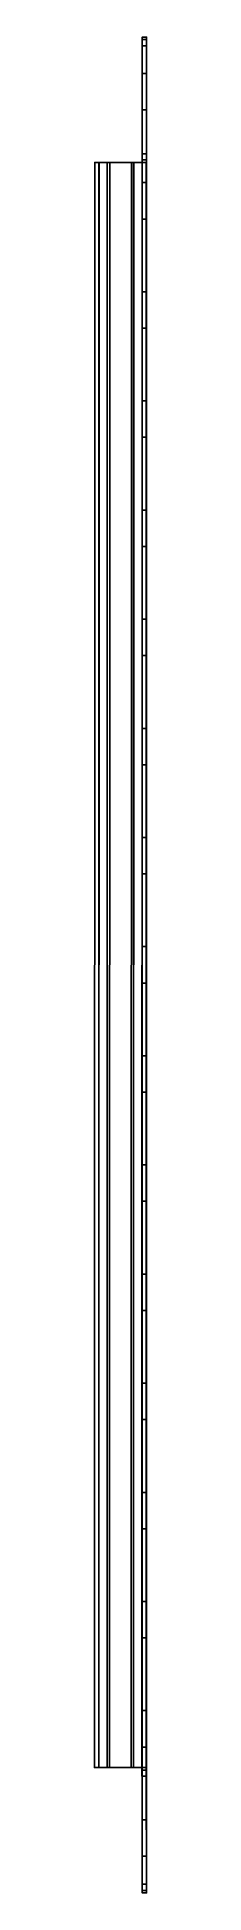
# Model space of a CAD drawing. Extents: x -12 to 0, y -429 to 0.
import ezdxf

# ---------------------------------------------------------------- set-up
doc = ezdxf.new("R2010")
doc.units = 0
doc.layers.get('0').update_dxf_attribs({"color": 1, "linetype": 'CONTINUOUS'})

# ---------------------------------------------------------------- blocks, each defined once
blk = doc.blocks.new('QUAD')
at = {"linetype": 'CONTINUOUS'}
for p, q in [((-1, -8.42), (-1, -16.84)), ((-1, -8.42), (-1, -8.42, 8.42)), ((-1, -8.42, 8.42), (-1, -16.84, 8.42)), ((-1, -16.84), (-1, -16.84, 8.42)), ((-1, -33.68), (-1, -42.1)), ((-1, -33.68), (-1, -33.68, 8.42)), ((-1, -33.68, 8.42), (-1, -42.1, 8.42)), ((-1, -42.1), (-1, -42.1, 8.42)), ((-1, -58.94), (-1, -67.36)), ((-1, -58.94), (-1, -58.94, 8.42)), ((-1, -58.94, 8.42), (-1, -67.36, 8.42)), ((-1, -67.36), (-1, -67.36, 8.42)), ((-1, -84.2), (-1, -92.62)), ((-1, -84.2), (-1, -84.2, 8.42)), ((-1, -84.2, 8.42), (-1, -92.62, 8.42)), ((-1, -92.62), (-1, -92.62, 8.42)), ((-1, -109.46), (-1, -117.88)), ((-1, -109.46), (-1, -109.46, 8.42)), ((-1, -109.46, 8.42), (-1, -117.88, 8.42)), ((-1, -117.88), (-1, -117.88, 8.42)), ((-1, -134.72), (-1, -143.14)), ((-1, -134.72), (-1, -134.72, 8.42)), ((-1, -134.72, 8.42), (-1, -143.14, 8.42)), ((-1, -143.14), (-1, -143.14, 8.42)), ((-1, -159.98), (-1, -168.4)), ((-1, -159.98), (-1, -159.98, 8.42)), ((-1, -159.98, 8.42), (-1, -168.4, 8.42)), ((-1, -168.4), (-1, -168.4, 8.42)), ((-1, -185.24), (-1, -193.66)), ((-1, -185.24), (-1, -185.24, 8.42)), ((-1, -185.24, 8.42), (-1, -193.66, 8.42)), ((-1, -193.66), (-1, -193.66, 8.42)), ((-1, -210.5), (-1, -218.92)), ((-1, -210.5), (-1, -210.5, 8.42)), ((-1, -210.5, 8.42), (-1, -218.92, 8.42)), ((-1, -218.92), (-1, -218.92, 8.42)), ((-1, -235.76), (-1, -244.18)), ((-1, -235.76), (-1, -235.76, 8.42)), ((-1, -235.76, 8.42), (-1, -244.18, 8.42)), ((-1, -244.18), (-1, -244.18, 8.42)), ((-1, -261.02), (-1, -269.44)), ((-1, -261.02), (-1, -261.02, 8.42)), ((-1, -261.02, 8.42), (-1, -269.44, 8.42)), ((-1, -269.44), (-1, -269.44, 8.42)), ((-1, -286.28), (-1, -286.28, 8.42)), ((-1, -286.28), (-1, -294.7)), ((-1, -286.28, 8.42), (-1, -294.7, 8.42)), ((-1, -294.7), (-1, -294.7, 8.42)), ((-1, -311.54), (-1, -319.96)), ((-1, -311.54), (-1, -311.54, 8.42)), ((-1, -311.54, 8.42), (-1, -319.96, 8.42)), ((-1, -319.96), (-1, -319.96, 8.42)), ((-1, -336.8), (-1, -336.8, 8.42)), ((-1, -336.8), (-1, -345.22)), ((-1, -336.8, 8.42), (-1, -345.22, 8.42)), ((-1, -345.22), (-1, -345.22, 8.42)), ((-1, -362.06), (-1, -362.06, 8.42)), ((-1, -362.06), (-1, -370.48)), ((-1, -362.06, 8.42), (-1, -370.48, 8.42)), ((-1, -370.48), (-1, -370.48, 8.42)), ((-1, -387.32), (-1, -387.32, 8.42)), ((-1, -387.32), (-1, -395.74)), ((-1, -387.32, 8.42), (-1, -395.74, 8.42)), ((-1, -395.74), (-1, -395.74, 8.42)), ((-1, -412.58), (-1, -412.58, 8.42)), ((-1, -412.58), (-1, -421)), ((-1, -412.58, 8.42), (-1, -421, 8.42)), ((-1, -421), (-1, -421, 8.42))]:
    blk.add_line(p, q, dxfattribs=at)
blk = doc.blocks.new('LIN')
at = {"linetype": 'CONTINUOUS'}
for p, q in [((-1, 0), (-1, -8.42)), ((-1, -16.84), (-1, -33.68)), ((-1, -42.1), (-1, -58.94)), ((-1, -67.36), (-1, -84.2)), ((-1, -92.62), (-1, -109.46)), ((-1, -117.88), (-1, -134.72)), ((-1, -143.14), (-1, -159.98)), ((-1, -168.4), (-1, -185.24)), ((-1, -193.66), (-1, -210.5)), ((-1, -218.92), (-1, -235.76)), ((-1, -244.18), (-1, -261.02)), ((-1, -269.44), (-1, -286.28)), ((-1, -294.7), (-1, -311.54)), ((-1, -319.96), (-1, -336.8)), ((-1, -345.22), (-1, -362.06)), ((-1, -370.48), (-1, -387.32)), ((-1, -395.74), (-1, -412.58)), ((-1, -421), (-1, -429.5))]:
    blk.add_line(p, q, dxfattribs=at)
blk.add_blockref('QUAD', (0, 0), dxfattribs=at)
blk = doc.blocks.new('FACEEES')
at = {"linetype": 'CONTINUOUS'}
for points in [[(-1, -8.42, 50.52), (-1, 0, 50.52), (-1, 0, 82), (-1, -8.42, 82)], [(-1, -421, 82), (-1, -421, 58.94), (-1, -8.42, 58.94), (-1, -8.42, 82)], [(-1, -33.68, 50.52), (-1, -16.84, 50.52), (-1, -16.84, 58.94), (-1, -33.68, 58.94)], [(-1, -58.94, 50.52), (-1, -42.1, 50.52), (-1, -42.1, 58.94), (-1, -58.94, 58.94)], [(-1, -84.2, 50.52), (-1, -67.36, 50.52), (-1, -67.36, 58.94), (-1, -84.2, 58.94)], [(-1, -109.46, 50.52), (-1, -92.62, 50.52), (-1, -92.62, 58.94), (-1, -109.46, 58.94)], [(-1, -134.72, 50.52), (-1, -117.88, 50.52), (-1, -117.88, 58.94), (-1, -134.72, 58.94)], [(-1, -159.98, 50.52), (-1, -143.14, 50.52), (-1, -143.14, 58.94), (-1, -159.98, 58.94)], [(-1, -185.24, 50.52), (-1, -168.4, 50.52), (-1, -168.4, 58.94), (-1, -185.24, 58.94)], [(-1, -210.5, 50.52), (-1, -193.66, 50.52), (-1, -193.66, 58.94), (-1, -210.5, 58.94)], [(-1, -235.76, 50.52), (-1, -218.92, 50.52), (-1, -218.92, 58.94), (-1, -235.76, 58.94)], [(-1, -261.02, 50.52), (-1, -244.18, 50.52), (-1, -244.18, 58.94), (-1, -261.02, 58.94)], [(-1, -286.28, 50.52), (-1, -269.44, 50.52), (-1, -269.44, 58.94), (-1, -286.28, 58.94)], [(-1, -311.54, 50.52), (-1, -294.7, 50.52), (-1, -294.7, 58.94), (-1, -311.54, 58.94)], [(-1, -336.8, 50.52), (-1, -319.96, 50.52), (-1, -319.96, 58.94), (-1, -336.8, 58.94)], [(-1, -362.06, 50.52), (-1, -345.22, 50.52), (-1, -345.22, 58.94), (-1, -362.06, 58.94)], [(-1, -387.32, 50.52), (-1, -370.48, 50.52), (-1, -370.48, 58.94), (-1, -387.32, 58.94)], [(-1, -412.58, 50.52), (-1, -395.74, 50.52), (-1, -395.74, 58.94), (-1, -412.58, 58.94)], [(-1, -429.5, 50.52), (-1, -421, 50.52), (-1, -421, 82), (-1, -429.5, 82)]]:
    blk.add_3dface(points, dxfattribs=at)
blk = doc.blocks.new('BLOOOC')
at = {"linetype": 'CONTINUOUS'}
for points in [[(-1, -8.42, 25.26), (0, -8.42, 25.26), (0, -16.84, 25.26), (-1, -16.84, 25.26)], [(0, -8.42, 33.68), (-1, -8.42, 33.68), (-1, -16.84, 33.68), (0, -16.84, 33.68)], [(0, -8.42, 25.26), (-1, -8.42, 25.26), (-1, -8.42, 33.68), (0, -8.42, 33.68)], [(-1, -16.84, 25.26), (0, -16.84, 25.26), (0, -16.84, 33.68), (-1, -16.84, 33.68)]]:
    blk.add_3dface(points, dxfattribs=at)

msp = doc.modelspace()

# ---------------------------------------------------------------- linework, layer by layer
at = {"linetype": 'CONTINUOUS'}
for p, q in [((-1, 0), (0, 0)), ((-1, 0), (-1, 0, 68.76)), ((-1, -429.5, 82), (-1, 0, 82)), ((-1, 0, 82), (0, 0, 82)), ((-1, 0), (-1, 0, 82)), ((-1, 0, 82), (-1, 0, 82)), ((-1, 0), (-1, -429.5)), ((-1, 0, 82), (-1, -429.5, 82)), ((0, 0, 82), (0, -429.5, 82)), ((0, 0), (0, 0, 82)), ((0, -429.5), (0, 0)), ((0, -359, 82), (0, 0, 82)), ((-1, -0.59, 83.41), (-1, -428.91, 83.41)), ((-1, -427.5, 84), (-1, -2, 84)), ((0, -428.91, 83.41), (0, -0.59, 83.41)), ((0, -2, 84), (0, -427.5, 84)), ((0, -2, 84), (0, -27, 84)), ((-1, -8.42, 33.68), (0, -8.42, 33.68)), ((-1, -8.42, 25.26), (0, -8.42, 25.26)), ((-1, -8.42, 58.94), (0, -8.42, 58.94)), ((-1, -8.42, 50.52), (0, -8.42, 50.52)), ((-1, -8.42, 58.94), (-1, -8.42, 82)), ((-1, -16.84, 33.68), (0, -16.84, 33.68)), ((-1, -16.84, 25.26), (0, -16.84, 25.26)), ((-1, -16.84, 58.94), (0, -16.84, 58.94)), ((-1, -16.84, 50.52), (0, -16.84, 50.52)), ((-12.06, -400.5, 92.89), (-12, -29, 92.89)), ((-12.06, -400.5, 88.29), (-12, -29, 88.29)), ((-12, -29, 92.89), (-11, -29, 92.62)), ((-12, -29, 92.89), (-9.08, -29, 97.95)), ((-12, -29, 88.29), (-11, -29, 88.29)), ((-12, -29, 88.29), (-12, -29, 92.89)), ((-11, -29, 92.62), (-11.06, -400.5, 92.62)), ((-11, -29, 88.29), (-11.06, -400.5, 88.29)), ((-8.5, -29, 96.95), (-11, -29, 92.62)), ((-11, -29, 88.29), (-11, -29, 92.62)), ((-9.08, -29, 97.95), (-9.14, -400.5, 97.95)), ((-2.92, -29, 97.95), (-9.08, -29, 97.95)), ((-9.08, -29, 97.95), (-8.5, -29, 96.95)), ((-3.5, -29, 96.95), (-8.5, -29, 96.95)), ((-2.92, -29, 97.95), (-3.5, -29, 96.95)), ((-3.5, -29, 96.95), (-1, -29, 92.62)), ((-2.98, -29, 97.95), (-2.98, -400.5, 97.95)), ((0, -29, 92.89), (-2.92, -29, 97.95)), ((-1, -28.41, 84.59), (-1.06, -401.09, 84.59)), ((-1, -29, 86), (-1.06, -400.5, 86)), ((-1, -29, 92.62), (-1.06, -400.5, 92.62)), ((-1, -28.41, 84.59), (-1, -27, 84)), ((0, -27, 84), (-1, -27, 84)), ((-1, -29, 86), (-1, -28.41, 84.59)), ((0, -28.41, 84.59), (-1, -28.41, 84.59)), ((-1, -29, 86), (-1, -29, 92.62)), ((-1, -29, 86), (0, -29, 86)), ((-1, -29, 92.62), (0, -29, 92.89)), ((0, -27, 84), (-0.06, -401.09, 84.59)), ((-0.06, -29, 86), (-0.06, -400.5, 86)), ((0, -29, 92.89), (-0.06, -400.5, 92.89)), ((0, -28.41, 84.59), (0, -27, 84)), ((0, -29, 86), (0, -28.41, 84.59)), ((0, -29, 86), (0, -29, 92.89)), ((-1, -33.68, 33.68), (0, -33.68, 33.68)), ((-1, -33.68, 25.26), (0, -33.68, 25.26)), ((-1, -33.68, 58.94), (0, -33.68, 58.94)), ((-1, -33.68, 50.52), (0, -33.68, 50.52)), ((-1, -42.1, 33.68), (0, -42.1, 33.68)), ((-1, -42.1, 25.26), (0, -42.1, 25.26)), ((-1, -42.1, 58.94), (0, -42.1, 58.94)), ((-1, -42.1, 50.52), (0, -42.1, 50.52)), ((-1, -58.94, 33.68), (0, -58.94, 33.68)), ((-1, -58.94, 25.26), (0, -58.94, 25.26)), ((-1, -58.94, 58.94), (0, -58.94, 58.94)), ((-1, -58.94, 50.52), (0, -58.94, 50.52)), ((-1, -67.36, 33.68), (0, -67.36, 33.68)), ((-1, -67.36, 25.26), (0, -67.36, 25.26)), ((-1, -67.36, 58.94), (0, -67.36, 58.94)), ((-1, -67.36, 50.52), (0, -67.36, 50.52)), ((-1, -84.2, 33.68), (0, -84.2, 33.68)), ((-1, -84.2, 25.26), (0, -84.2, 25.26)), ((-1, -84.2, 58.94), (0, -84.2, 58.94)), ((-1, -84.2, 50.52), (0, -84.2, 50.52)), ((-1, -92.62, 33.68), (0, -92.62, 33.68)), ((-1, -92.62, 25.26), (0, -92.62, 25.26)), ((-1, -92.62, 58.94), (0, -92.62, 58.94)), ((-1, -92.62, 50.52), (0, -92.62, 50.52)), ((-1, -109.46, 33.68), (0, -109.46, 33.68)), ((-1, -109.46, 25.26), (0, -109.46, 25.26)), ((-1, -109.46, 58.94), (0, -109.46, 58.94)), ((-1, -109.46, 50.52), (0, -109.46, 50.52)), ((-1, -117.88, 33.68), (0, -117.88, 33.68)), ((-1, -117.88, 25.26), (0, -117.88, 25.26)), ((-1, -117.88, 58.94), (0, -117.88, 58.94)), ((-1, -117.88, 50.52), (0, -117.88, 50.52)), ((-1, -134.72, 33.68), (0, -134.72, 33.68)), ((-1, -134.72, 25.26), (0, -134.72, 25.26)), ((-1, -134.72, 58.94), (0, -134.72, 58.94)), ((-1, -134.72, 50.52), (0, -134.72, 50.52)), ((-1, -143.14, 33.68), (0, -143.14, 33.68)), ((-1, -143.14, 25.26), (0, -143.14, 25.26)), ((-1, -143.14, 58.94), (0, -143.14, 58.94)), ((-1, -143.14, 50.52), (0, -143.14, 50.52)), ((-1, -159.98, 33.68), (0, -159.98, 33.68)), ((-1, -159.98, 25.26), (0, -159.98, 25.26)), ((-1, -159.98, 58.94), (0, -159.98, 58.94)), ((-1, -159.98, 50.52), (0, -159.98, 50.52)), ((-1, -168.4, 33.68), (0, -168.4, 33.68)), ((-1, -168.4, 25.26), (0, -168.4, 25.26)), ((-1, -168.4, 58.94), (0, -168.4, 58.94)), ((-1, -168.4, 50.52), (0, -168.4, 50.52)), ((-1, -185.24, 33.68), (0, -185.24, 33.68)), ((-1, -185.24, 25.26), (0, -185.24, 25.26)), ((-1, -185.24, 58.94), (0, -185.24, 58.94)), ((-1, -185.24, 50.52), (0, -185.24, 50.52)), ((-1, -193.66, 33.68), (0, -193.66, 33.68)), ((-1, -193.66, 25.26), (0, -193.66, 25.26)), ((-1, -193.66, 58.94), (0, -193.66, 58.94)), ((-1, -193.66, 50.52), (0, -193.66, 50.52)), ((-1, -210.5, 33.68), (0, -210.5, 33.68)), ((-1, -210.5, 25.26), (0, -210.5, 25.26)), ((-1, -210.5, 58.94), (0, -210.5, 58.94)), ((-1, -210.5, 50.52), (0, -210.5, 50.52)), ((-1, -218.92, 33.68), (0, -218.92, 33.68)), ((-1, -218.92, 25.26), (0, -218.92, 25.26)), ((-1, -218.92, 58.94), (0, -218.92, 58.94)), ((-1, -218.92, 50.52), (0, -218.92, 50.52)), ((-1, -235.76, 33.68), (0, -235.76, 33.68)), ((-1, -235.76, 25.26), (0, -235.76, 25.26)), ((-1, -235.76, 58.94), (0, -235.76, 58.94)), ((-1, -235.76, 50.52), (0, -235.76, 50.52)), ((-1, -244.18, 33.68), (0, -244.18, 33.68)), ((-1, -244.18, 25.26), (0, -244.18, 25.26)), ((-1, -244.18, 58.94), (0, -244.18, 58.94)), ((-1, -244.18, 50.52), (0, -244.18, 50.52)), ((-1, -261.02, 33.68), (0, -261.02, 33.68)), ((-1, -261.02, 25.26), (0, -261.02, 25.26)), ((-1, -261.02, 58.94), (0, -261.02, 58.94)), ((-1, -261.02, 50.52), (0, -261.02, 50.52)), ((-1, -269.44, 33.68), (0, -269.44, 33.68)), ((-1, -269.44, 25.26), (0, -269.44, 25.26)), ((-1, -269.44, 58.94), (0, -269.44, 58.94)), ((-1, -269.44, 50.52), (0, -269.44, 50.52)), ((-1, -286.28, 33.68), (0, -286.28, 33.68)), ((-1, -286.28, 25.26), (0, -286.28, 25.26)), ((-1, -286.28, 58.94), (0, -286.28, 58.94)), ((-1, -286.28, 50.52), (0, -286.28, 50.52)), ((-1, -294.7, 33.68), (0, -294.7, 33.68)), ((-1, -294.7, 25.26), (0, -294.7, 25.26)), ((-1, -294.7, 58.94), (0, -294.7, 58.94)), ((-1, -294.7, 50.52), (0, -294.7, 50.52)), ((-1, -311.54, 33.68), (0, -311.54, 33.68)), ((-1, -311.54, 25.26), (0, -311.54, 25.26)), ((-1, -311.54, 58.94), (0, -311.54, 58.94)), ((-1, -311.54, 50.52), (0, -311.54, 50.52)), ((-1, -319.96, 33.68), (0, -319.96, 33.68)), ((-1, -319.96, 25.26), (0, -319.96, 25.26)), ((-1, -319.96, 58.94), (0, -319.96, 58.94)), ((-1, -319.96, 50.52), (0, -319.96, 50.52)), ((-1, -336.8, 33.68), (0, -336.8, 33.68)), ((-1, -336.8, 25.26), (0, -336.8, 25.26)), ((-1, -336.8, 58.94), (0, -336.8, 58.94)), ((-1, -336.8, 50.52), (0, -336.8, 50.52)), ((-1, -345.22, 33.68), (0, -345.22, 33.68)), ((-1, -345.22, 25.26), (0, -345.22, 25.26)), ((-1, -345.22, 58.94), (0, -345.22, 58.94)), ((-1, -345.22, 50.52), (0, -345.22, 50.52)), ((-1, -362.06, 33.68), (0, -362.06, 33.68)), ((-1, -362.06, 25.26), (0, -362.06, 25.26)), ((-1, -362.06, 58.94), (0, -362.06, 58.94)), ((-1, -362.06, 50.52), (0, -362.06, 50.52)), ((-1, -370.48, 33.68), (0, -370.48, 33.68)), ((-1, -370.48, 25.26), (0, -370.48, 25.26)), ((-1, -370.48, 58.94), (0, -370.48, 58.94)), ((-1, -370.48, 50.52), (0, -370.48, 50.52)), ((-1, -387.32, 33.68), (0, -387.32, 33.68)), ((-1, -387.32, 25.26), (0, -387.32, 25.26)), ((-1, -387.32, 58.94), (0, -387.32, 58.94)), ((-1, -387.32, 50.52), (0, -387.32, 50.52)), ((-1, -395.74, 33.68), (0, -395.74, 33.68)), ((-1, -395.74, 25.26), (0, -395.74, 25.26)), ((-1, -395.74, 58.94), (0, -395.74, 58.94)), ((-1, -395.74, 50.52), (0, -395.74, 50.52)), ((-9.14, -400.5, 97.95), (-12.06, -400.5, 92.89)), ((-11.06, -400.5, 92.62), (-12.06, -400.5, 92.89)), ((-12.06, -400.5, 92.89), (-12.06, -400.5, 88.29)), ((-11.06, -400.5, 88.29), (-12.06, -400.5, 88.29)), ((-8.56, -400.5, 96.95), (-11.06, -400.5, 92.62)), ((-11.06, -400.5, 92.62), (-11.06, -400.5, 88.29)), ((-2.98, -400.5, 97.95), (-9.14, -400.5, 97.95)), ((-9.14, -400.5, 97.95), (-8.56, -400.5, 96.95)), ((-8.56, -400.5, 96.95), (-3.56, -400.5, 96.95)), ((-1.06, -400.5, 92.62), (-3.56, -400.5, 96.95)), ((-3.56, -400.5, 96.95), (-2.98, -400.5, 97.95)), ((-0.06, -400.5, 92.89), (-2.98, -400.5, 97.95)), ((-1.06, -401.09, 84.59), (-1.06, -400.5, 86)), ((-1.06, -400.5, 86), (-0.06, -400.5, 86)), ((-1.06, -400.5, 86), (-1.06, -400.5, 92.62)), ((-1.06, -400.5, 92.62), (-0.06, -400.5, 92.89)), ((-1.06, -401.09, 84.59), (-0.06, -401.09, 84.59)), ((-1.06, -401.09, 84.59), (-1.06, -402.5, 84)), ((-1.06, -402.5, 84), (-0.06, -402.5, 84)), ((-0.06, -400.5, 86), (-0.06, -401.09, 84.59)), ((-0.06, -400.5, 86), (-0.06, -400.5, 92.89)), ((-0.06, -401.09, 84.59), (-0.06, -402.5, 84)), ((0, -427.5, 84), (-0.06, -402.5, 84)), ((-1, -412.58, 33.68), (0, -412.58, 33.68)), ((-1, -412.58, 25.26), (0, -412.58, 25.26)), ((-1, -412.58, 58.94), (0, -412.58, 58.94)), ((-1, -412.58, 50.52), (0, -412.58, 50.52)), ((-1, -421, 33.68), (0, -421, 33.68)), ((-1, -421, 25.26), (0, -421, 25.26)), ((-1, -421, 58.94), (0, -421, 58.94)), ((-1, -421, 50.52), (0, -421, 50.52)), ((-1, -421, 58.94), (-1, -421, 82)), ((-1, -428.91, 83.41), (-1, -427.5, 84)), ((-1, -427.5, 84), (0, -427.5, 84)), ((-1, -429.5, 82), (-1, -428.91, 83.41)), ((-1, -428.91, 83.41), (0, -428.91, 83.41)), ((-1, -429.5), (0, -429.5)), ((0, -429.5, 82), (-1, -429.5, 82)), ((-1, -429.5), (-1, -429.5, 82)), ((0, -427.5, 84), (0, -428.91, 83.41)), ((0, -428.91, 83.41), (0, -429.5, 82)), ((0, -429.5), (0, -429.5, 82))]:
    msp.add_line(p, q, dxfattribs=at)
for points in [[(-1, 0, 82), (0, 0, 82), (0, -0.59, 83.41), (-1, -0.59, 83.41)], [(-1, 0), (-1, 0, 25.26), (-1, -429.5, 25.26), (-1, -429.5)], [(0, 0), (0, 0, 25.26), (-1, 0, 25.26), (-1, 0)], [(0, 0), (-1, 0), (-1, -429.5), (0, -429.5)], [(0, -429.5, 25.26), (-1, -429.5, 25.26), (-1, 0, 25.26), (0, 0, 25.26)], [(-1, -8.42, 25.26), (-1, -8.42, 50.52), (-1, 0, 50.52), (-1, 0, 25.26)], [(-1, 0, 25.26), (0, 0, 25.26), (0, 0, 82), (-1, 0, 82)], [(-1, -429.5, 82), (-1, -428.91, 83.41), (-1, -0.59, 83.41), (-1, 0, 82)], [(0, -429.5), (0, -429.5, 25.26), (0, 0, 25.26), (0, 0)], [(0, -8.42, 25.26), (0, -8.42, 50.52), (0, 0, 50.52), (0, 0, 25.26)], [(0, -8.42, 50.52), (0, 0, 50.52), (0, 0, 82), (0, -8.42, 82)], [(0, -429.5, 82), (0, -428.91, 83.41), (0, -0.59, 83.41), (0, 0, 82)], [(-1, -0.59, 83.41), (0, -0.59, 83.41), (0, -2, 84), (-1, -2, 84)], [(-1, -428.91, 83.41), (-1, -427.5, 84), (-1, -2, 84), (-1, -0.59, 83.41)], [(-1, -2, 84), (0, -2, 84), (0, -427.5, 84), (-1, -427.5, 84)], [(0, -428.91, 83.41), (0, -427.5, 84), (0, -2, 84), (0, -0.59, 83.41)], [(-1, -8.42, 33.68), (-1, -16.84, 33.68), (-1, -16.84, 50.52), (-1, -8.42, 50.52)], [(-1, -8.42, 25.26), (0, -8.42, 25.26), (0, -16.84, 25.26), (-1, -16.84, 25.26)], [(0, -8.42, 33.68), (0, -16.84, 33.68), (0, -16.84, 50.52), (0, -8.42, 50.52)], [(0, -421, 82), (0, -421, 58.94), (0, -8.42, 58.94), (0, -8.42, 82)], [(-1, -33.68, 25.26), (-1, -33.68, 50.52), (-1, -16.84, 50.52), (-1, -16.84, 25.26)], [(0, -33.68, 25.26), (0, -33.68, 50.52), (0, -16.84, 50.52), (0, -16.84, 25.26)], [(0, -33.68, 50.52), (0, -16.84, 50.52), (0, -16.84, 58.94), (0, -33.68, 58.94)], [(-12, -29, 92.89), (-9.08, -29, 97.95), (-9.14, -400.5, 97.95), (-12.06, -400.5, 92.89)], [(-12, -29, 88.29), (-12, -29, 92.89), (-12.06, -400.5, 92.89), (-12.06, -400.5, 88.29)], [(-12.06, -400.5, 88.29), (-11.06, -400.5, 88.29), (-11.06, -29, 88.29), (-12, -29, 88.29)], [(-11, -29, 92.62), (-8.5, -29, 96.95), (-9.08, -29, 97.95), (-12, -29, 92.89)], [(-11, -29, 88.29), (-11, -29, 92.62), (-12, -29, 92.89), (-12, -29, 88.29)], [(-11, -29, 88.29), (-11.06, -400.5, 88.29), (-11.06, -400.5, 92.62), (-11, -29, 92.62)], [(-11, -29, 92.62), (-11.06, -400.5, 92.62), (-8.56, -400.5, 96.95), (-8.5, -29, 96.95)], [(-2.92, -29, 97.95), (-2.98, -400.5, 97.95), (-9.14, -400.5, 97.95), (-9.08, -29, 97.95)], [(-8.5, -29, 96.95), (-8.56, -400.5, 96.95), (-9.14, -400.5, 97.95), (-9.08, -29, 97.95)], [(-3.5, -29, 96.95), (-2.92, -29, 97.95), (-9.08, -29, 97.95), (-8.5, -29, 96.95)], [(-1.06, -400.5, 92.62), (-1, -29, 92.62), (-3.5, -29, 96.95), (-3.56, -400.5, 96.95)], [(-1, -29, 92.62), (0, -29, 92.89), (-2.92, -29, 97.95), (-3.5, -29, 96.95)], [(-0.06, -400.5, 92.89), (-2.98, -400.5, 97.95), (-2.92, -29, 97.95), (0, -29, 92.89)], [(-1, -27, 84), (-1, -28.41, 84.59), (-1.06, -401.09, 84.59), (-1.06, -402.5, 84)], [(-1, -28.41, 84.59), (-1, -29, 86), (-1.06, -400.5, 86), (-1.06, -401.09, 84.59)], [(-1, -29, 86), (-0.06, -29, 86), (-0.06, -400.5, 86), (-1.06, -400.5, 86)], [(-1, -29, 86), (-1, -29, 92.62), (-1.06, -400.5, 92.62), (-1.06, -400.5, 86)], [(-1, -29, 92.62), (0, -29, 92.89), (-0.06, -400.5, 92.89), (-1.06, -400.5, 92.62)], [(-1, -27, 84), (0, -27, 84), (0, -28.41, 84.59), (-1, -28.41, 84.59)], [(-1, -28.41, 84.59), (0, -28.41, 84.59), (0, -29, 86), (-1, -29, 86)], [(-1, -29, 86), (0, -29, 86), (0, -29, 92.89), (-1, -29, 92.62)], [(0, -27, 84), (0, -28.41, 84.59), (-0.06, -401.09, 84.59), (-0.06, -402.5, 84)], [(0, -28.41, 84.59), (0, -29, 86), (-0.06, -400.5, 86), (-0.06, -401.09, 84.59)], [(0, -29, 86), (-0.06, -400.5, 86), (-0.06, -400.5, 92.89), (0, -29, 92.89)], [(-1, -42.1, 33.68), (-1, -42.1, 50.52), (-1, -33.68, 50.52), (-1, -33.68, 33.68)], [(-1, -42.1, 33.68), (-1, -42.1, 50.52), (-1, -33.68, 50.52), (-1, -33.68, 33.68)], [(0, -42.1, 33.68), (0, -42.1, 50.52), (0, -33.68, 50.52), (0, -33.68, 33.68)], [(-1, -58.94, 25.26), (-1, -58.94, 50.52), (-1, -42.1, 50.52), (-1, -42.1, 25.26)], [(0, -58.94, 25.26), (0, -58.94, 50.52), (0, -42.1, 50.52), (0, -42.1, 25.26)], [(0, -58.94, 50.52), (0, -42.1, 50.52), (0, -42.1, 58.94), (0, -58.94, 58.94)], [(-1, -67.36, 33.68), (-1, -67.36, 50.52), (-1, -58.94, 50.52), (-1, -58.94, 33.68)], [(-1, -67.36, 33.68), (-1, -67.36, 50.52), (-1, -58.94, 50.52), (-1, -58.94, 33.68)], [(0, -67.36, 33.68), (0, -67.36, 50.52), (0, -58.94, 50.52), (0, -58.94, 33.68)], [(-1, -84.2, 25.26), (-1, -84.2, 50.52), (-1, -67.36, 50.52), (-1, -67.36, 25.26)], [(0, -84.2, 25.26), (0, -84.2, 50.52), (0, -67.36, 50.52), (0, -67.36, 25.26)], [(0, -84.2, 50.52), (0, -67.36, 50.52), (0, -67.36, 58.94), (0, -84.2, 58.94)], [(-1, -92.62, 33.68), (-1, -92.62, 50.52), (-1, -84.2, 50.52), (-1, -84.2, 33.68)], [(-1, -92.62, 33.68), (-1, -92.62, 50.52), (-1, -84.2, 50.52), (-1, -84.2, 33.68)], [(0, -92.62, 33.68), (0, -92.62, 50.52), (0, -84.2, 50.52), (0, -84.2, 33.68)], [(-1, -109.46, 25.26), (-1, -109.46, 50.52), (-1, -92.62, 50.52), (-1, -92.62, 25.26)], [(-1, -109.46, 25.26), (-1, -109.46, 50.52), (-1, -92.62, 50.52), (-1, -92.62, 25.26)], [(0, -109.46, 50.52), (0, -92.62, 50.52), (0, -92.62, 58.94), (0, -109.46, 58.94)], [(0, -109.46, 25.26), (0, -109.46, 50.52), (0, -92.62, 50.52), (0, -92.62, 25.26)], [(-1, -117.88, 33.68), (-1, -117.88, 50.52), (-1, -109.46, 50.52), (-1, -109.46, 33.68)], [(-1, -117.88, 33.68), (-1, -117.88, 50.52), (-1, -109.46, 50.52), (-1, -109.46, 33.68)], [(0, -117.88, 33.68), (0, -117.88, 50.52), (0, -109.46, 50.52), (0, -109.46, 33.68)], [(-1, -134.72, 25.26), (-1, -134.72, 50.52), (-1, -117.88, 50.52), (-1, -117.88, 25.26)], [(0, -134.72, 25.26), (0, -134.72, 50.52), (0, -117.88, 50.52), (0, -117.88, 25.26)], [(0, -134.72, 50.52), (0, -117.88, 50.52), (0, -117.88, 58.94), (0, -134.72, 58.94)], [(-1, -143.14, 33.68), (-1, -143.14, 50.52), (-1, -134.72, 50.52), (-1, -134.72, 33.68)], [(-1, -143.14, 33.68), (-1, -143.14, 50.52), (-1, -134.72, 50.52), (-1, -134.72, 33.68)], [(0, -143.14, 33.68), (0, -143.14, 50.52), (0, -134.72, 50.52), (0, -134.72, 33.68)], [(-1, -159.98, 25.26), (-1, -159.98, 50.52), (-1, -143.14, 50.52), (-1, -143.14, 25.26)], [(0, -159.98, 25.26), (0, -159.98, 50.52), (0, -143.14, 50.52), (0, -143.14, 25.26)], [(0, -159.98, 50.52), (0, -143.14, 50.52), (0, -143.14, 58.94), (0, -159.98, 58.94)], [(-1, -168.4, 33.68), (-1, -168.4, 50.52), (-1, -159.98, 50.52), (-1, -159.98, 33.68)], [(-1, -168.4, 33.68), (-1, -168.4, 50.52), (-1, -159.98, 50.52), (-1, -159.98, 33.68)], [(0, -168.4, 33.68), (0, -168.4, 50.52), (0, -159.98, 50.52), (0, -159.98, 33.68)], [(-1, -185.24, 25.26), (-1, -185.24, 50.52), (-1, -168.4, 50.52), (-1, -168.4, 25.26)], [(0, -185.24, 25.26), (0, -185.24, 50.52), (0, -168.4, 50.52), (0, -168.4, 25.26)], [(0, -185.24, 50.52), (0, -168.4, 50.52), (0, -168.4, 58.94), (0, -185.24, 58.94)], [(-1, -193.66, 33.68), (-1, -193.66, 50.52), (-1, -185.24, 50.52), (-1, -185.24, 33.68)], [(0, -193.66, 33.68), (0, -193.66, 50.52), (0, -185.24, 50.52), (0, -185.24, 33.68)], [(-1, -210.5, 25.26), (-1, -210.5, 50.52), (-1, -193.66, 50.52), (-1, -193.66, 25.26)], [(0, -210.5, 25.26), (0, -210.5, 50.52), (0, -193.66, 50.52), (0, -193.66, 25.26)], [(0, -210.5, 50.52), (0, -193.66, 50.52), (0, -193.66, 58.94), (0, -210.5, 58.94)], [(-1, -218.92, 33.68), (-1, -218.92, 50.52), (-1, -210.5, 50.52), (-1, -210.5, 33.68)], [(0, -218.92, 33.68), (0, -218.92, 50.52), (0, -210.5, 50.52), (0, -210.5, 33.68)], [(-1, -235.76, 25.26), (-1, -235.76, 50.52), (-1, -218.92, 50.52), (-1, -218.92, 25.26)], [(0, -235.76, 25.26), (0, -235.76, 50.52), (0, -218.92, 50.52), (0, -218.92, 25.26)], [(0, -235.76, 50.52), (0, -218.92, 50.52), (0, -218.92, 58.94), (0, -235.76, 58.94)], [(-1, -244.18, 33.68), (-1, -244.18, 50.52), (-1, -235.76, 50.52), (-1, -235.76, 33.68)], [(0, -244.18, 33.68), (0, -244.18, 50.52), (0, -235.76, 50.52), (0, -235.76, 33.68)], [(-1, -261.02, 25.26), (-1, -261.02, 50.52), (-1, -244.18, 50.52), (-1, -244.18, 25.26)], [(0, -261.02, 25.26), (0, -261.02, 50.52), (0, -244.18, 50.52), (0, -244.18, 25.26)], [(0, -261.02, 50.52), (0, -244.18, 50.52), (0, -244.18, 58.94), (0, -261.02, 58.94)], [(-1, -269.44, 33.68), (-1, -269.44, 50.52), (-1, -261.02, 50.52), (-1, -261.02, 33.68)], [(0, -269.44, 33.68), (0, -269.44, 50.52), (0, -261.02, 50.52), (0, -261.02, 33.68)], [(-1, -286.28, 25.26), (-1, -286.28, 50.52), (-1, -269.44, 50.52), (-1, -269.44, 25.26)], [(0, -286.28, 25.26), (0, -286.28, 50.52), (0, -269.44, 50.52), (0, -269.44, 25.26)], [(0, -286.28, 50.52), (0, -269.44, 50.52), (0, -269.44, 58.94), (0, -286.28, 58.94)], [(-1, -294.7, 33.68), (-1, -294.7, 50.52), (-1, -286.28, 50.52), (-1, -286.28, 33.68)], [(0, -294.7, 33.68), (0, -294.7, 50.52), (0, -286.28, 50.52), (0, -286.28, 33.68)], [(-1, -311.54, 25.26), (-1, -311.54, 50.52), (-1, -294.7, 50.52), (-1, -294.7, 25.26)], [(0, -311.54, 25.26), (0, -311.54, 50.52), (0, -294.7, 50.52), (0, -294.7, 25.26)], [(0, -311.54, 50.52), (0, -294.7, 50.52), (0, -294.7, 58.94), (0, -311.54, 58.94)], [(-1, -319.96, 33.68), (-1, -319.96, 50.52), (-1, -311.54, 50.52), (-1, -311.54, 33.68)], [(0, -319.96, 33.68), (0, -319.96, 50.52), (0, -311.54, 50.52), (0, -311.54, 33.68)], [(-1, -336.8, 25.26), (-1, -336.8, 50.52), (-1, -319.96, 50.52), (-1, -319.96, 25.26)], [(0, -336.8, 25.26), (0, -336.8, 50.52), (0, -319.96, 50.52), (0, -319.96, 25.26)], [(0, -336.8, 50.52), (0, -319.96, 50.52), (0, -319.96, 58.94), (0, -336.8, 58.94)], [(-1, -345.22, 33.68), (-1, -345.22, 50.52), (-1, -336.8, 50.52), (-1, -336.8, 33.68)], [(0, -345.22, 33.68), (0, -345.22, 50.52), (0, -336.8, 50.52), (0, -336.8, 33.68)], [(-1, -362.06, 25.26), (-1, -362.06, 50.52), (-1, -345.22, 50.52), (-1, -345.22, 25.26)], [(0, -362.06, 25.26), (0, -362.06, 50.52), (0, -345.22, 50.52), (0, -345.22, 25.26)], [(0, -362.06, 50.52), (0, -345.22, 50.52), (0, -345.22, 58.94), (0, -362.06, 58.94)], [(-1, -370.48, 33.68), (-1, -370.48, 50.52), (-1, -362.06, 50.52), (-1, -362.06, 33.68)], [(0, -370.48, 33.68), (0, -370.48, 50.52), (0, -362.06, 50.52), (0, -362.06, 33.68)], [(-1, -387.32, 25.26), (-1, -387.32, 50.52), (-1, -370.48, 50.52), (-1, -370.48, 25.26)], [(0, -387.32, 25.26), (0, -387.32, 50.52), (0, -370.48, 50.52), (0, -370.48, 25.26)], [(0, -387.32, 50.52), (0, -370.48, 50.52), (0, -370.48, 58.94), (0, -387.32, 58.94)], [(-1, -395.74, 33.68), (-1, -395.74, 50.52), (-1, -387.32, 50.52), (-1, -387.32, 33.68)], [(0, -395.74, 33.68), (0, -395.74, 50.52), (0, -387.32, 50.52), (0, -387.32, 33.68)], [(-1, -412.58, 25.26), (-1, -412.58, 50.52), (-1, -395.74, 50.52), (-1, -395.74, 25.26)], [(0, -412.58, 25.26), (0, -412.58, 50.52), (0, -395.74, 50.52), (0, -395.74, 25.26)], [(0, -412.58, 50.52), (0, -395.74, 50.52), (0, -395.74, 58.94), (0, -412.58, 58.94)], [(-11.06, -400.5, 88.29), (-12.06, -400.5, 88.29), (-12.06, -400.5, 92.89), (-11.06, -400.5, 92.62)], [(-11.06, -400.5, 92.62), (-12.06, -400.5, 92.89), (-9.14, -400.5, 97.95), (-8.56, -400.5, 96.95)], [(-8.56, -400.5, 96.95), (-9.14, -400.5, 97.95), (-2.98, -400.5, 97.95), (-3.56, -400.5, 96.95)], [(-0.06, -400.5, 92.89), (-1.06, -400.5, 92.62), (-3.56, -400.5, 96.95), (-2.98, -400.5, 97.95)], [(-1.06, -401.09, 84.59), (-1.06, -400.5, 86), (-0.06, -400.5, 86), (-0.06, -401.09, 84.59)], [(-0.06, -400.5, 86), (-1.06, -400.5, 86), (-1.06, -400.5, 92.62), (-0.06, -400.5, 92.89)], [(-1.06, -402.5, 84), (-1.06, -401.09, 84.59), (-0.06, -401.09, 84.59), (-0.06, -402.5, 84)], [(-1, -421, 33.68), (-1, -421, 50.52), (-1, -412.58, 50.52), (-1, -412.58, 33.68)], [(0, -421, 33.68), (0, -421, 50.52), (0, -412.58, 50.52), (0, -412.58, 33.68)], [(-1, -421, 25.26), (-1, -429.5, 25.26), (-1, -429.5, 50.52), (-1, -421, 50.52)], [(0, -421, 25.26), (0, -429.5, 25.26), (0, -429.5, 50.52), (0, -421, 50.52)], [(0, -429.5, 50.52), (0, -421, 50.52), (0, -421, 82), (0, -429.5, 82)], [(0, -428.91, 83.41), (-1, -428.91, 83.41), (-1, -427.5, 84), (0, -427.5, 84)], [(0, -429.5, 82), (-1, -429.5, 82), (-1, -428.91, 83.41), (0, -428.91, 83.41)], [(-1, -429.5), (-1, -429.5, 25.26), (0, -429.5, 25.26), (0, -429.5)], [(0, -429.5, 25.26), (-1, -429.5, 25.26), (-1, -429.5, 82), (0, -429.5, 82)], [(0, -429.5, 25.26), (0, -429.5), (0, -429.5), (0, -429.5, 25.26)]]:
    msp.add_3dface(points, dxfattribs=at)

# ---------------------------------------------------------------- block references
for name, p in [('LIN', (0, 0, 50.52)), ('LIN', (0, 0, 25.26)), ('FACEEES', (0, 0)), ('LIN', (1, 0, 50.52)), ('LIN', (1, 0, 25.26)), ('BLOOOC', (0, 0)), ('BLOOOC', (0, 0, 25.26)), ('BLOOOC', (0, -25.26)), ('BLOOOC', (0, -25.26, 25.26)), ('BLOOOC', (0, -50.52)), ('BLOOOC', (0, -50.52, 25.26)), ('BLOOOC', (0, -75.78)), ('BLOOOC', (0, -75.78, 25.26)), ('BLOOOC', (0, -101.04)), ('BLOOOC', (0, -101.04, 25.26)), ('BLOOOC', (0, -126.3)), ('BLOOOC', (0, -126.3, 25.26)), ('BLOOOC', (0, -151.56)), ('BLOOOC', (0, -151.56, 25.26)), ('BLOOOC', (0, -176.82)), ('BLOOOC', (0, -176.82, 25.26)), ('BLOOOC', (0, -202.08)), ('BLOOOC', (0, -202.08, 25.26)), ('BLOOOC', (0, -227.34)), ('BLOOOC', (0, -227.34, 25.26)), ('BLOOOC', (0, -252.6)), ('BLOOOC', (0, -252.6, 25.26)), ('BLOOOC', (0, -277.86)), ('BLOOOC', (0, -277.86, 25.26)), ('BLOOOC', (0, -303.12)), ('BLOOOC', (0, -303.12, 25.26)), ('BLOOOC', (0, -328.38)), ('BLOOOC', (0, -328.38, 25.26)), ('BLOOOC', (0, -353.64)), ('BLOOOC', (0, -353.64, 25.26)), ('BLOOOC', (0, -378.9)), ('BLOOOC', (0, -378.9, 25.26)), ('BLOOOC', (0, -404.16)), ('BLOOOC', (0, -404.16, 25.26))]:
    msp.add_blockref(name, p, dxfattribs=at)

doc.saveas('drawing.dxf')
